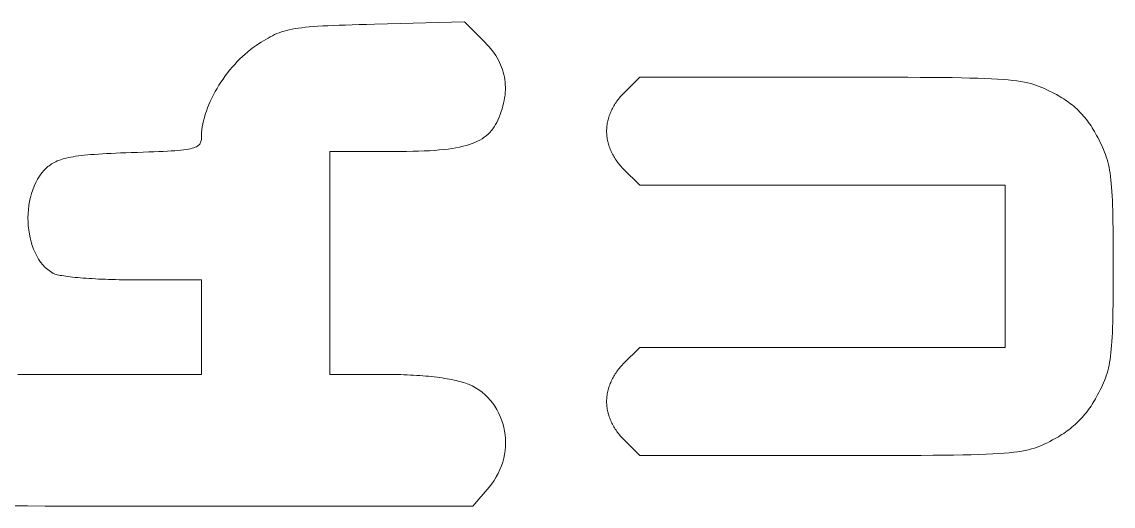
# Model space of a CAD drawing. Header units: millimetres. Extents: x -3 to 1890, y 0 to 300.
# Drawn here: x 31.04 to 70.09, y 116.16 to 133.49 of the extents above; entities that cross this region are included whole.
import ezdxf

# ---------------------------------------------------------------- set-up
doc = ezdxf.new("R2010")
doc.units = ezdxf.units.MM
doc.layers.add('Etch', color=1, linetype='CONTINUOUS', lineweight=0, true_color=0xff0000)

msp = doc.modelspace()

# ---------------------------------------------------------------- linework, layer by layer
at = {"layer": 'Etch'}
for p, q in [((40.337, 133.125), (40.424, 133.153)), ((40.424, 133.153), (40.516, 133.178)), ((40.516, 133.178), (40.612, 133.201)), ((40.612, 133.201), (40.714, 133.223)), ((40.714, 133.223), (40.822, 133.242)), ((40.822, 133.242), (40.937, 133.26)), ((40.937, 133.26), (41.059, 133.276)), ((41.059, 133.276), (41.189, 133.291)), ((41.189, 133.291), (41.329, 133.304)), ((41.329, 133.304), (41.478, 133.316)), ((41.478, 133.316), (41.638, 133.327)), ((41.638, 133.327), (41.809, 133.338)), ((41.809, 133.338), (41.992, 133.347)), ((41.992, 133.347), (42.188, 133.356)), ((42.188, 133.356), (42.397, 133.364)), ((42.397, 133.364), (42.62, 133.372)), ((42.62, 133.372), (42.857, 133.38)), ((42.857, 133.38), (43.111, 133.387)), ((43.111, 133.387), (43.38, 133.395)), ((43.38, 133.395), (43.667, 133.402)), ((43.667, 133.402), (46.882, 133.486)), ((46.882, 133.486), (47.612, 132.756)), ((39.517, 132.698), (39.605, 132.755)), ((39.605, 132.755), (39.69, 132.809)), ((39.69, 132.809), (39.772, 132.859)), ((39.772, 132.859), (39.853, 132.906)), ((39.853, 132.906), (39.932, 132.949)), ((39.932, 132.949), (40.011, 132.99)), ((40.011, 132.99), (40.09, 133.028)), ((40.09, 133.028), (40.17, 133.063)), ((40.17, 133.063), (40.252, 133.095)), ((40.252, 133.095), (40.337, 133.125)), ((47.612, 132.756), (47.686, 132.68)), ((39.03, 132.334), (39.127, 132.416)), ((39.127, 132.416), (39.225, 132.495)), ((39.225, 132.495), (39.324, 132.569)), ((39.324, 132.569), (39.425, 132.638)), ((39.425, 132.638), (39.517, 132.698)), ((47.686, 132.68), (47.756, 132.602)), ((47.756, 132.602), (47.822, 132.524)), ((47.822, 132.524), (47.884, 132.445)), ((47.884, 132.445), (47.943, 132.364)), ((47.943, 132.364), (47.997, 132.283)), ((38.572, 131.866), (38.66, 131.966)), ((38.66, 131.966), (38.75, 132.063)), ((38.75, 132.063), (38.842, 132.157)), ((38.842, 132.157), (38.935, 132.247)), ((38.935, 132.247), (39.03, 132.334)), ((47.997, 132.283), (48.048, 132.201)), ((48.048, 132.201), (48.094, 132.118)), ((48.094, 132.118), (48.137, 132.033)), ((48.137, 132.033), (48.175, 131.949)), ((38.323, 131.551), (38.403, 131.658)), ((38.403, 131.658), (38.487, 131.764)), ((38.487, 131.764), (38.572, 131.866)), ((48.175, 131.949), (48.21, 131.863)), ((48.21, 131.863), (48.241, 131.776)), ((48.241, 131.776), (48.268, 131.688)), ((48.268, 131.688), (48.29, 131.6)), ((48.29, 131.6), (48.309, 131.511)), ((38.029, 131.104), (38.098, 131.217)), ((38.098, 131.217), (38.17, 131.33)), ((38.17, 131.33), (38.245, 131.441)), ((38.245, 131.441), (38.323, 131.551)), ((48.309, 131.511), (48.324, 131.421)), ((48.324, 131.421), (48.335, 131.33)), ((48.335, 131.33), (48.342, 131.238)), ((48.342, 131.238), (48.345, 131.145)), ((52.559, 130.913), (53.152, 131.506)), ((53.152, 131.506), (59.998, 131.506)), ((59.998, 131.506), (60.619, 131.506)), ((60.619, 131.506), (61.202, 131.506)), ((61.202, 131.506), (61.749, 131.505)), ((61.749, 131.505), (62.259, 131.504)), ((62.259, 131.504), (62.736, 131.503)), ((62.736, 131.503), (63.18, 131.501)), ((63.18, 131.501), (63.593, 131.498)), ((63.593, 131.498), (63.976, 131.494)), ((63.976, 131.494), (64.332, 131.49)), ((64.332, 131.49), (64.66, 131.484)), ((64.66, 131.484), (64.963, 131.477)), ((64.963, 131.477), (65.242, 131.47)), ((65.242, 131.47), (65.499, 131.461)), ((65.499, 131.461), (65.734, 131.45)), ((65.734, 131.45), (65.95, 131.438)), ((65.95, 131.438), (66.148, 131.424)), ((66.148, 131.424), (66.329, 131.409)), ((66.329, 131.409), (66.495, 131.392)), ((66.495, 131.392), (66.647, 131.373)), ((66.647, 131.373), (66.786, 131.352)), ((66.786, 131.352), (66.915, 131.329)), ((66.915, 131.329), (67.034, 131.304)), ((67.034, 131.304), (67.144, 131.276)), ((67.144, 131.276), (67.249, 131.247)), ((67.249, 131.247), (67.348, 131.214)), ((67.348, 131.214), (67.443, 131.179)), ((37.842, 130.757), (37.901, 130.873)), ((37.901, 130.873), (37.963, 130.989)), ((37.963, 130.989), (38.029, 131.104)), ((48.331, 130.863), (48.318, 130.767)), ((48.34, 130.958), (48.331, 130.863)), ((48.345, 131.052), (48.34, 130.958)), ((48.345, 131.145), (48.345, 131.052)), ((52.422, 130.763), (52.455, 130.801)), ((52.455, 130.801), (52.489, 130.839)), ((52.489, 130.839), (52.523, 130.876)), ((52.523, 130.876), (52.559, 130.913)), ((67.443, 131.179), (67.535, 131.142)), ((67.535, 131.142), (67.627, 131.101)), ((67.627, 131.101), (67.72, 131.058)), ((67.72, 131.058), (67.814, 131.012)), ((67.814, 131.012), (67.912, 130.962)), ((67.912, 130.962), (67.984, 130.925)), ((67.984, 130.925), (68.055, 130.887)), ((68.055, 130.887), (68.124, 130.848)), ((68.124, 130.848), (68.192, 130.808)), ((68.192, 130.808), (68.257, 130.768)), ((37.647, 130.292), (37.689, 130.408)), ((37.689, 130.408), (37.736, 130.524)), ((37.736, 130.524), (37.787, 130.64)), ((37.787, 130.64), (37.842, 130.757)), ((48.256, 130.475), (48.228, 130.376)), ((48.281, 130.573), (48.256, 130.475)), ((48.301, 130.67), (48.281, 130.573)), ((48.318, 130.767), (48.301, 130.67)), ((52.175, 130.389), (52.198, 130.433)), ((52.198, 130.433), (52.222, 130.476)), ((52.222, 130.476), (52.248, 130.518)), ((52.248, 130.518), (52.274, 130.56)), ((52.274, 130.56), (52.302, 130.602)), ((52.302, 130.602), (52.33, 130.643)), ((52.33, 130.643), (52.36, 130.683)), ((52.36, 130.683), (52.39, 130.723)), ((52.39, 130.723), (52.422, 130.763)), ((68.257, 130.768), (68.321, 130.728)), ((68.321, 130.728), (68.384, 130.686)), ((68.384, 130.686), (68.445, 130.644)), ((68.445, 130.644), (68.505, 130.601)), ((68.505, 130.601), (68.563, 130.557)), ((68.563, 130.557), (68.62, 130.512)), ((68.62, 130.512), (68.675, 130.466)), ((68.675, 130.466), (68.729, 130.419)), ((68.729, 130.419), (68.782, 130.371)), ((37.545, 129.95), (37.574, 130.063)), ((37.574, 130.063), (37.608, 130.177)), ((37.608, 130.177), (37.647, 130.292)), ((48.118, 130.075), (48.073, 129.974)), ((48.158, 130.176), (48.118, 130.075)), ((48.195, 130.277), (48.158, 130.176)), ((48.228, 130.376), (48.195, 130.277)), ((52.02, 129.986), (52.032, 130.031)), ((52.032, 130.031), (52.046, 130.077)), ((52.046, 130.077), (52.061, 130.122)), ((52.061, 130.122), (52.077, 130.168)), ((52.077, 130.168), (52.094, 130.212)), ((52.094, 130.212), (52.113, 130.257)), ((52.113, 130.257), (52.132, 130.302)), ((52.132, 130.302), (52.153, 130.346)), ((52.153, 130.346), (52.175, 130.389)), ((68.782, 130.371), (68.834, 130.322)), ((68.834, 130.322), (68.885, 130.272)), ((68.885, 130.272), (68.934, 130.22)), ((68.934, 130.22), (68.983, 130.168)), ((68.983, 130.168), (69.03, 130.114)), ((69.03, 130.114), (69.076, 130.059)), ((69.076, 130.059), (69.122, 130.002)), ((37.487, 129.622), (37.501, 129.729)), ((37.501, 129.729), (37.521, 129.839)), ((37.521, 129.839), (37.545, 129.95)), ((47.895, 129.663), (47.842, 129.595)), ((47.944, 129.735), (47.895, 129.663)), ((47.99, 129.811), (47.944, 129.735)), ((48.033, 129.89), (47.99, 129.811)), ((48.073, 129.974), (48.033, 129.89)), ((51.967, 129.619), (51.969, 129.664)), ((51.969, 129.664), (51.972, 129.71)), ((51.972, 129.71), (51.977, 129.756)), ((51.977, 129.756), (51.983, 129.802)), ((51.983, 129.802), (51.99, 129.848)), ((51.99, 129.848), (51.999, 129.894)), ((51.999, 129.894), (52.009, 129.94)), ((52.009, 129.94), (52.02, 129.986)), ((69.122, 130.002), (69.166, 129.944)), ((69.166, 129.944), (69.21, 129.885)), ((69.21, 129.885), (69.253, 129.824)), ((69.253, 129.824), (69.295, 129.762)), ((69.295, 129.762), (69.336, 129.698)), ((69.336, 129.698), (69.377, 129.633)), ((69.377, 129.633), (69.417, 129.566)), ((37.453, 129.208), (37.461, 129.244)), ((37.461, 129.244), (37.467, 129.283)), ((37.467, 129.283), (37.471, 129.324)), ((37.471, 129.324), (37.473, 129.367)), ((37.473, 129.367), (37.474, 129.414)), ((37.474, 129.414), (37.477, 129.517)), ((37.477, 129.517), (37.487, 129.622)), ((47.434, 129.258), (47.349, 129.214)), ((47.514, 129.306), (47.434, 129.258)), ((47.589, 129.357), (47.514, 129.306)), ((47.659, 129.412), (47.589, 129.357)), ((47.724, 129.469), (47.659, 129.412)), ((47.785, 129.53), (47.724, 129.469)), ((47.842, 129.595), (47.785, 129.53)), ((51.966, 129.573), (51.967, 129.619)), ((51.967, 129.527), (51.966, 129.573)), ((51.969, 129.482), (51.967, 129.527)), ((51.972, 129.436), (51.969, 129.482)), ((51.977, 129.39), (51.972, 129.436)), ((51.983, 129.344), (51.977, 129.39)), ((51.99, 129.298), (51.983, 129.344)), ((51.999, 129.252), (51.99, 129.298)), ((52.009, 129.206), (51.999, 129.252)), ((69.417, 129.566), (69.456, 129.497)), ((69.456, 129.497), (69.495, 129.426)), ((69.495, 129.426), (69.534, 129.354)), ((69.534, 129.354), (69.581, 129.262)), ((69.581, 129.262), (69.626, 129.172)), ((35.771, 128.839), (35.943, 128.846)), ((35.943, 128.846), (36.103, 128.854)), ((36.103, 128.854), (36.251, 128.861)), ((36.251, 128.861), (36.388, 128.87)), ((36.388, 128.87), (36.515, 128.878)), ((36.515, 128.878), (36.631, 128.888)), ((36.631, 128.888), (36.738, 128.898)), ((36.738, 128.898), (36.835, 128.909)), ((36.835, 128.909), (36.923, 128.921)), ((36.923, 128.921), (37.003, 128.934)), ((37.003, 128.934), (37.075, 128.948)), ((37.075, 128.948), (37.139, 128.963)), ((37.139, 128.963), (37.195, 128.98)), ((37.195, 128.98), (37.245, 128.998)), ((37.245, 128.998), (37.289, 129.018)), ((37.289, 129.018), (37.327, 129.039)), ((37.327, 129.039), (37.359, 129.062)), ((37.359, 129.062), (37.386, 129.087)), ((37.386, 129.087), (37.409, 129.114)), ((37.409, 129.114), (37.427, 129.144)), ((37.427, 129.144), (37.442, 129.175)), ((37.442, 129.175), (37.453, 129.208)), ((44.343, 128.848), (42.059, 128.848)), ((42.059, 128.848), (42.059, 124.861)), ((44.582, 128.849), (44.343, 128.848)), ((44.81, 128.851), (44.582, 128.849)), ((45.028, 128.855), (44.81, 128.851)), ((45.236, 128.861), (45.028, 128.855)), ((45.435, 128.869), (45.236, 128.861)), ((45.624, 128.878), (45.435, 128.869)), ((45.804, 128.89), (45.624, 128.878)), ((45.975, 128.904), (45.804, 128.89)), ((46.138, 128.919), (45.975, 128.904)), ((46.292, 128.937), (46.138, 128.919)), ((46.438, 128.958), (46.292, 128.937)), ((46.576, 128.981), (46.438, 128.958)), ((46.707, 129.006), (46.576, 128.981)), ((46.831, 129.034), (46.707, 129.006)), ((46.947, 129.064), (46.831, 129.034)), ((47.057, 129.097), (46.947, 129.064)), ((47.16, 129.133), (47.057, 129.097)), ((47.257, 129.172), (47.16, 129.133)), ((47.349, 129.214), (47.257, 129.172)), ((52.02, 129.16), (52.009, 129.206)), ((52.032, 129.115), (52.02, 129.16)), ((52.046, 129.069), (52.032, 129.115)), ((52.061, 129.024), (52.046, 129.069)), ((52.077, 128.979), (52.061, 129.024)), ((52.094, 128.934), (52.077, 128.979)), ((52.113, 128.889), (52.094, 128.934)), ((52.132, 128.845), (52.113, 128.889)), ((52.153, 128.801), (52.132, 128.845)), ((69.626, 129.172), (69.668, 129.085)), ((69.668, 129.085), (69.707, 128.999)), ((69.707, 128.999), (69.744, 128.914)), ((69.744, 128.914), (69.778, 128.829)), ((32.156, 128.431), (32.205, 128.458)), ((32.205, 128.458), (32.256, 128.484)), ((32.256, 128.484), (32.311, 128.509)), ((32.311, 128.509), (32.368, 128.532)), ((32.368, 128.532), (32.429, 128.554)), ((32.429, 128.554), (32.493, 128.575)), ((32.493, 128.575), (32.561, 128.595)), ((32.561, 128.595), (32.633, 128.613)), ((32.633, 128.613), (32.71, 128.631)), ((32.71, 128.631), (32.792, 128.647)), ((32.792, 128.647), (32.878, 128.662)), ((32.878, 128.662), (32.97, 128.677)), ((32.97, 128.677), (33.067, 128.691)), ((33.067, 128.691), (33.17, 128.703)), ((33.17, 128.703), (33.279, 128.715)), ((33.279, 128.715), (33.395, 128.727)), ((33.395, 128.727), (33.517, 128.737)), ((33.517, 128.737), (33.646, 128.747)), ((33.646, 128.747), (33.782, 128.757)), ((33.782, 128.757), (33.925, 128.765)), ((33.925, 128.765), (34.076, 128.774)), ((34.076, 128.774), (34.235, 128.782)), ((34.235, 128.782), (34.402, 128.789)), ((34.402, 128.789), (34.578, 128.796)), ((34.578, 128.796), (34.763, 128.803)), ((34.763, 128.803), (34.956, 128.81)), ((34.956, 128.81), (35.18, 128.817)), ((35.18, 128.817), (35.39, 128.824)), ((35.39, 128.824), (35.587, 128.832)), ((35.587, 128.832), (35.771, 128.839)), ((52.175, 128.757), (52.153, 128.801)), ((52.198, 128.713), (52.175, 128.757)), ((52.222, 128.67), (52.198, 128.713)), ((52.248, 128.628), (52.222, 128.67)), ((52.274, 128.586), (52.248, 128.628)), ((52.302, 128.544), (52.274, 128.586)), ((52.33, 128.503), (52.302, 128.544)), ((52.36, 128.463), (52.33, 128.503)), ((52.39, 128.423), (52.36, 128.463)), ((69.778, 128.829), (69.81, 128.743)), ((69.81, 128.743), (69.84, 128.656)), ((69.84, 128.656), (69.868, 128.567)), ((69.868, 128.567), (69.893, 128.476)), ((69.893, 128.476), (69.917, 128.381)), ((31.682, 127.972), (31.761, 128.08)), ((31.761, 128.08), (31.847, 128.179)), ((31.847, 128.179), (31.94, 128.271)), ((31.94, 128.271), (31.981, 128.307)), ((31.981, 128.307), (32.022, 128.34)), ((32.022, 128.34), (32.065, 128.372)), ((32.065, 128.372), (32.109, 128.402)), ((32.109, 128.402), (32.156, 128.431)), ((52.422, 128.384), (52.39, 128.423)), ((52.455, 128.345), (52.422, 128.384)), ((52.489, 128.307), (52.455, 128.345)), ((52.523, 128.27), (52.489, 128.307)), ((52.559, 128.233), (52.523, 128.27)), ((53.152, 127.64), (52.559, 128.233)), ((69.917, 128.381), (69.939, 128.282)), ((69.939, 128.282), (69.958, 128.179)), ((69.958, 128.179), (69.976, 128.07)), ((69.976, 128.07), (69.992, 127.955)), ((31.487, 127.612), (31.545, 127.738)), ((31.545, 127.738), (31.61, 127.858)), ((31.61, 127.858), (31.682, 127.972)), ((69.992, 127.955), (70.007, 127.833)), ((70.007, 127.833), (70.02, 127.704)), ((70.02, 127.704), (70.032, 127.567)), ((31.353, 127.207), (31.391, 127.346)), ((31.391, 127.346), (31.435, 127.481)), ((31.435, 127.481), (31.487, 127.612)), ((59.687, 127.64), (53.152, 127.64)), ((66.222, 127.64), (59.687, 127.64)), ((66.222, 124.741), (66.222, 127.64)), ((70.032, 127.567), (70.042, 127.421)), ((70.042, 127.421), (70.051, 127.266)), ((31.28, 126.776), (31.298, 126.922)), ((31.298, 126.922), (31.322, 127.066)), ((31.322, 127.066), (31.353, 127.207)), ((70.051, 127.266), (70.059, 127.1)), ((70.059, 127.1), (70.065, 126.924)), ((70.065, 126.924), (70.071, 126.736)), ((31.265, 126.481), (31.27, 126.628)), ((31.27, 126.628), (31.28, 126.776)), ((70.071, 126.736), (70.076, 126.536)), ((70.076, 126.536), (70.079, 126.324)), ((31.268, 126.333), (31.265, 126.481)), ((31.277, 126.186), (31.268, 126.333)), ((31.292, 126.041), (31.277, 126.186)), ((70.079, 126.324), (70.082, 126.098)), ((31.314, 125.897), (31.292, 126.041)), ((31.342, 125.756), (31.314, 125.897)), ((31.377, 125.618), (31.342, 125.756)), ((70.082, 126.098), (70.085, 125.857)), ((70.085, 125.857), (70.086, 125.602)), ((31.418, 125.484), (31.377, 125.618)), ((31.465, 125.354), (31.418, 125.484)), ((31.519, 125.23), (31.465, 125.354)), ((70.086, 125.602), (70.087, 125.331)), ((70.087, 125.331), (70.088, 125.044)), ((31.579, 125.111), (31.519, 125.23)), ((31.645, 124.998), (31.579, 125.111)), ((31.717, 124.892), (31.645, 124.998)), ((70.088, 125.044), (70.088, 124.741)), ((31.796, 124.794), (31.717, 124.892)), ((31.88, 124.704), (31.796, 124.794)), ((31.971, 124.623), (31.88, 124.704)), ((32.067, 124.551), (31.971, 124.623)), ((32.17, 124.49), (32.067, 124.551)), ((42.059, 124.861), (42.059, 120.875)), ((66.222, 121.841), (66.222, 124.741)), ((70.088, 124.741), (70.088, 124.436)), ((32.196, 124.477), (32.17, 124.49)), ((32.229, 124.465), (32.196, 124.477)), ((32.268, 124.453), (32.229, 124.465)), ((32.313, 124.442), (32.268, 124.453)), ((32.363, 124.43), (32.313, 124.442)), ((32.419, 124.419), (32.363, 124.43)), ((32.481, 124.408), (32.419, 124.419)), ((32.548, 124.397), (32.481, 124.408)), ((32.619, 124.386), (32.548, 124.397)), ((32.695, 124.376), (32.619, 124.386)), ((32.776, 124.366), (32.695, 124.376)), ((32.862, 124.356), (32.776, 124.366)), ((32.951, 124.347), (32.862, 124.356)), ((33.044, 124.338), (32.951, 124.347)), ((33.141, 124.33), (33.044, 124.338)), ((33.242, 124.322), (33.141, 124.33)), ((33.346, 124.314), (33.242, 124.322)), ((33.453, 124.307), (33.346, 124.314)), ((33.563, 124.3), (33.453, 124.307)), ((33.675, 124.293), (33.563, 124.3)), ((33.79, 124.287), (33.675, 124.293)), ((33.908, 124.282), (33.79, 124.287)), ((34.027, 124.277), (33.908, 124.282)), ((34.149, 124.272), (34.027, 124.277)), ((34.272, 124.268), (34.149, 124.272)), ((34.397, 124.265), (34.272, 124.268)), ((34.523, 124.262), (34.397, 124.265)), ((34.65, 124.26), (34.523, 124.262)), ((34.778, 124.259), (34.65, 124.26)), ((34.907, 124.258), (34.778, 124.259)), ((35.036, 124.257), (34.907, 124.258)), ((37.468, 124.257), (35.036, 124.257)), ((37.468, 122.566), (37.468, 124.257)), ((70.088, 124.436), (70.087, 124.148)), ((70.086, 123.877), (70.085, 123.621)), ((70.087, 124.148), (70.086, 123.877)), ((70.082, 123.381), (70.079, 123.154)), ((70.085, 123.621), (70.082, 123.381)), ((70.079, 123.154), (70.076, 122.942)), ((70.071, 122.742), (70.066, 122.554)), ((70.076, 122.942), (70.071, 122.742)), ((37.468, 120.875), (37.468, 122.566)), ((70.051, 122.213), (70.042, 122.058)), ((70.059, 122.378), (70.051, 122.213)), ((70.066, 122.554), (70.059, 122.378)), ((52.559, 121.248), (53.152, 121.841)), ((53.152, 121.841), (59.687, 121.841)), ((59.687, 121.841), (66.222, 121.841)), ((70.032, 121.913), (70.02, 121.776)), ((70.042, 122.058), (70.032, 121.913)), ((69.993, 121.526), (69.976, 121.412)), ((70.007, 121.647), (69.993, 121.526)), ((70.02, 121.776), (70.007, 121.647)), ((52.36, 121.018), (52.39, 121.058)), ((52.39, 121.058), (52.422, 121.098)), ((52.422, 121.098), (52.455, 121.136)), ((52.455, 121.136), (52.489, 121.174)), ((52.489, 121.174), (52.523, 121.211)), ((52.523, 121.211), (52.559, 121.248)), ((69.917, 121.103), (69.893, 121.009)), ((69.939, 121.201), (69.917, 121.103)), ((69.958, 121.304), (69.939, 121.201)), ((69.976, 121.412), (69.958, 121.304)), ((30.903, 120.868), (31.391, 120.871)), ((31.391, 120.871), (31.908, 120.873)), ((31.908, 120.873), (32.455, 120.873)), ((32.455, 120.873), (37.468, 120.875)), ((42.059, 120.875), (44.121, 120.875)), ((44.121, 120.875), (44.242, 120.874)), ((44.242, 120.874), (44.362, 120.873)), ((44.362, 120.873), (44.481, 120.871)), ((44.481, 120.871), (44.6, 120.868)), ((44.6, 120.868), (44.717, 120.864)), ((44.717, 120.864), (44.833, 120.86)), ((44.833, 120.86), (44.947, 120.854)), ((44.947, 120.854), (45.06, 120.848)), ((45.06, 120.848), (45.171, 120.841)), ((45.171, 120.841), (45.281, 120.834)), ((45.281, 120.834), (45.389, 120.825)), ((45.389, 120.825), (45.495, 120.816)), ((45.495, 120.816), (45.599, 120.807)), ((45.599, 120.807), (45.701, 120.796)), ((45.701, 120.796), (45.801, 120.785)), ((45.801, 120.785), (45.899, 120.773)), ((45.899, 120.773), (45.994, 120.761)), ((45.994, 120.761), (46.087, 120.748)), ((46.087, 120.748), (46.177, 120.734)), ((46.177, 120.734), (46.265, 120.72)), ((46.265, 120.72), (46.35, 120.705)), ((46.35, 120.705), (46.431, 120.689)), ((46.431, 120.689), (46.51, 120.673)), ((46.51, 120.673), (46.586, 120.656)), ((46.586, 120.656), (46.659, 120.639)), ((52.132, 120.637), (52.153, 120.681)), ((52.153, 120.681), (52.175, 120.724)), ((52.175, 120.724), (52.198, 120.768)), ((52.198, 120.768), (52.222, 120.811)), ((52.222, 120.811), (52.248, 120.853)), ((52.248, 120.853), (52.274, 120.895)), ((52.274, 120.895), (52.302, 120.937)), ((52.302, 120.937), (52.33, 120.978)), ((52.33, 120.978), (52.36, 121.018)), ((69.778, 120.659), (69.743, 120.575)), ((69.81, 120.744), (69.778, 120.659)), ((69.84, 120.83), (69.81, 120.744)), ((69.868, 120.918), (69.84, 120.83)), ((69.893, 121.009), (69.868, 120.918)), ((46.659, 120.639), (46.728, 120.621)), ((46.728, 120.621), (46.794, 120.603)), ((46.794, 120.603), (46.856, 120.584)), ((46.856, 120.584), (46.915, 120.564)), ((46.915, 120.564), (46.971, 120.544)), ((46.971, 120.544), (47.022, 120.524)), ((47.022, 120.524), (47.153, 120.464)), ((47.153, 120.464), (47.278, 120.395)), ((47.278, 120.395), (47.397, 120.32)), ((47.397, 120.32), (47.509, 120.237)), ((51.999, 120.229), (52.009, 120.275)), ((52.009, 120.275), (52.02, 120.321)), ((52.02, 120.321), (52.032, 120.366)), ((52.032, 120.366), (52.046, 120.412)), ((52.046, 120.412), (52.061, 120.457)), ((52.061, 120.457), (52.077, 120.503)), ((52.077, 120.503), (52.094, 120.547)), ((52.094, 120.547), (52.113, 120.592)), ((52.113, 120.592), (52.132, 120.637)), ((69.624, 120.32), (69.579, 120.231)), ((69.666, 120.406), (69.624, 120.32)), ((69.706, 120.491), (69.666, 120.406)), ((69.743, 120.575), (69.706, 120.491)), ((47.509, 120.237), (47.615, 120.148)), ((47.615, 120.148), (47.713, 120.053)), ((47.713, 120.053), (47.805, 119.952)), ((47.805, 119.952), (47.89, 119.845)), ((51.966, 119.908), (51.967, 119.954)), ((51.967, 119.862), (51.966, 119.908)), ((51.967, 119.954), (51.969, 119.999)), ((51.969, 119.999), (51.972, 120.045)), ((51.972, 120.045), (51.977, 120.091)), ((51.977, 120.091), (51.983, 120.137)), ((51.983, 120.137), (51.99, 120.183)), ((51.99, 120.183), (51.999, 120.229)), ((69.378, 119.872), (69.337, 119.808)), ((69.417, 119.937), (69.378, 119.872)), ((69.456, 120.003), (69.417, 119.937)), ((69.494, 120.071), (69.456, 120.003)), ((69.531, 120.14), (69.494, 120.071)), ((69.579, 120.231), (69.531, 120.14)), ((69.531, 120.14), (69.531, 120.14)), ((47.89, 119.845), (47.968, 119.734)), ((47.968, 119.734), (48.039, 119.618)), ((48.039, 119.618), (48.103, 119.497)), ((48.103, 119.497), (48.16, 119.373)), ((51.969, 119.817), (51.967, 119.862)), ((51.972, 119.771), (51.969, 119.817)), ((51.977, 119.725), (51.972, 119.771)), ((51.983, 119.679), (51.977, 119.725)), ((51.99, 119.633), (51.983, 119.679)), ((51.999, 119.587), (51.99, 119.633)), ((52.009, 119.541), (51.999, 119.587)), ((52.02, 119.495), (52.009, 119.541)), ((52.032, 119.45), (52.02, 119.495)), ((69.121, 119.507), (69.074, 119.45)), ((69.166, 119.565), (69.121, 119.507)), ((69.21, 119.624), (69.166, 119.565)), ((69.253, 119.684), (69.21, 119.624)), ((69.296, 119.745), (69.253, 119.684)), ((69.337, 119.808), (69.296, 119.745)), ((48.16, 119.373), (48.209, 119.246)), ((48.209, 119.246), (48.251, 119.116)), ((48.251, 119.116), (48.285, 118.983)), ((52.046, 119.404), (52.032, 119.45)), ((52.061, 119.359), (52.046, 119.404)), ((52.077, 119.314), (52.061, 119.359)), ((52.094, 119.269), (52.077, 119.314)), ((52.113, 119.224), (52.094, 119.269)), ((52.132, 119.18), (52.113, 119.224)), ((52.153, 119.136), (52.132, 119.18)), ((52.175, 119.092), (52.153, 119.136)), ((52.198, 119.048), (52.175, 119.092)), ((68.723, 119.084), (68.668, 119.036)), ((68.776, 119.133), (68.723, 119.084)), ((68.829, 119.183), (68.776, 119.133)), ((68.88, 119.234), (68.829, 119.183)), ((68.93, 119.287), (68.88, 119.234)), ((68.979, 119.34), (68.93, 119.287)), ((69.027, 119.395), (68.979, 119.34)), ((69.074, 119.45), (69.027, 119.395)), ((48.285, 118.983), (48.312, 118.848)), ((48.312, 118.848), (48.332, 118.711)), ((48.332, 118.711), (48.344, 118.573)), ((52.222, 119.005), (52.198, 119.048)), ((52.248, 118.963), (52.222, 119.005)), ((52.274, 118.921), (52.248, 118.963)), ((52.302, 118.879), (52.274, 118.921)), ((52.33, 118.838), (52.302, 118.879)), ((52.36, 118.798), (52.33, 118.838)), ((52.39, 118.758), (52.36, 118.798)), ((52.422, 118.719), (52.39, 118.758)), ((52.455, 118.68), (52.422, 118.719)), ((68.255, 118.726), (68.191, 118.685)), ((68.317, 118.767), (68.255, 118.726)), ((68.379, 118.81), (68.317, 118.767)), ((68.439, 118.853), (68.379, 118.81)), ((68.498, 118.897), (68.439, 118.853)), ((68.556, 118.942), (68.498, 118.897)), ((68.613, 118.989), (68.556, 118.942)), ((68.668, 119.036), (68.613, 118.989)), ((48.344, 118.573), (48.347, 118.434)), ((48.347, 118.434), (48.344, 118.294)), ((52.489, 118.642), (52.455, 118.68)), ((52.523, 118.605), (52.489, 118.642)), ((52.559, 118.568), (52.523, 118.605)), ((53.152, 117.975), (52.559, 118.568)), ((67.461, 118.308), (67.367, 118.272)), ((67.551, 118.347), (67.461, 118.308)), ((67.642, 118.388), (67.551, 118.347)), ((67.733, 118.433), (67.642, 118.388)), ((67.826, 118.481), (67.733, 118.433)), ((67.923, 118.531), (67.826, 118.481)), ((67.992, 118.569), (67.923, 118.531)), ((68.06, 118.607), (67.992, 118.569)), ((68.126, 118.646), (68.06, 118.607)), ((68.191, 118.685), (68.126, 118.646)), ((48.312, 118.015), (48.284, 117.876)), ((48.332, 118.155), (48.312, 118.015)), ((48.344, 118.294), (48.332, 118.155)), ((60.011, 117.975), (53.152, 117.975)), ((60.639, 117.975), (60.011, 117.975)), ((61.228, 117.975), (60.639, 117.975)), ((61.779, 117.976), (61.228, 117.975)), ((62.294, 117.977), (61.779, 117.976)), ((62.774, 117.978), (62.294, 117.977)), ((63.221, 117.98), (62.774, 117.978)), ((63.636, 117.983), (63.221, 117.98)), ((64.021, 117.987), (63.636, 117.983)), ((64.377, 117.991), (64.021, 117.987)), ((64.706, 117.997), (64.377, 117.991)), ((65.009, 118.003), (64.706, 117.997)), ((65.287, 118.011), (65.009, 118.003)), ((65.543, 118.02), (65.287, 118.011)), ((65.778, 118.031), (65.543, 118.02)), ((65.992, 118.043), (65.778, 118.031)), ((66.188, 118.057), (65.992, 118.043)), ((66.367, 118.072), (66.188, 118.057)), ((66.531, 118.09), (66.367, 118.072)), ((66.681, 118.109), (66.531, 118.09)), ((66.818, 118.13), (66.681, 118.109)), ((66.944, 118.154), (66.818, 118.13)), ((67.06, 118.18), (66.944, 118.154)), ((67.169, 118.208), (67.06, 118.18)), ((67.271, 118.239), (67.169, 118.208)), ((67.367, 118.272), (67.271, 118.239)), ((48.203, 117.603), (48.15, 117.469)), ((48.248, 117.739), (48.203, 117.603)), ((48.284, 117.876), (48.248, 117.739)), ((48.019, 117.208), (47.941, 117.082)), ((48.089, 117.337), (48.019, 117.208)), ((48.15, 117.469), (48.089, 117.337)), ((47.758, 116.841), (47.175, 116.163)), ((47.854, 116.959), (47.758, 116.841)), ((47.758, 116.841), (47.758, 116.841)), ((47.941, 117.082), (47.854, 116.959)), ((31.252, 116.171), (30.675, 116.174)), ((31.874, 116.168), (31.252, 116.171)), ((32.544, 116.166), (31.874, 116.168)), ((33.263, 116.165), (32.544, 116.166)), ((34.033, 116.164), (33.263, 116.165)), ((34.856, 116.163), (34.033, 116.164)), ((35.734, 116.163), (34.856, 116.163)), ((36.669, 116.163), (35.734, 116.163)), ((47.175, 116.163), (36.669, 116.163))]:
    msp.add_line(p, q, dxfattribs=at)

doc.saveas('drawing.dxf')
